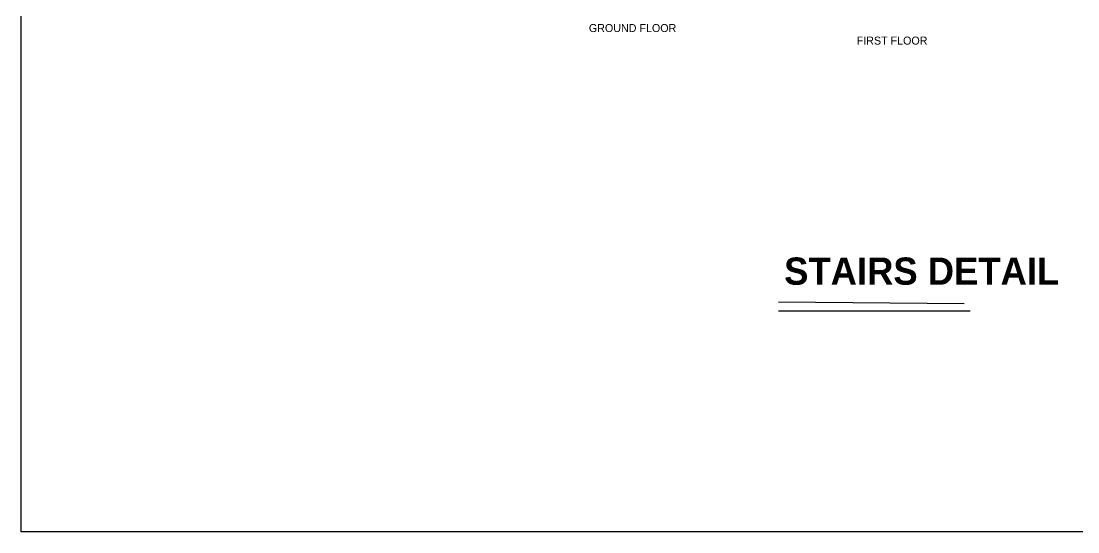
# Model space of a CAD drawing. Header units: inches. Extents: x 22 to 382261, y 22 to 371281.
# Drawn here: x 22242 to 42038, y 42863 to 52428 of the extents above; entities that cross this region are included whole.
import ezdxf

# ---------------------------------------------------------------- set-up
doc = ezdxf.new("R2010")
doc.units = ezdxf.units.IN
doc.header["$MEASUREMENT"] = 0
doc.layers.add('A-AREA-IDEN', color=2, linetype='Continuous', lineweight=9)
doc.layers.add('G-ANNO-TEXT', color=231, linetype='Continuous', lineweight=9)
doc.styles.add('Century Gothic_B', font='GOTHICB.TTF', dxfattribs={"height": 510})
doc.styles.add('Gill Sans MT', font='GIL_____.TTF', dxfattribs={"height": 262.5})

msp = doc.modelspace()

# ---------------------------------------------------------------- linework, layer by layer
for p, q in [((36430.3, 47171), (39911.1, 47137.7)), ((36428.7, 47003.2), (40021.7, 47003.4))]:
    msp.add_line(p, q)
msp.add_lwpolyline([(22242.3, 66898.2), (57189.6, 66898.2), (57189.6, 42863.2), (22242.3, 42863.2)], close=True)

# ---------------------------------------------------------------- texts
at = {"layer": 'A-AREA-IDEN', "char_height": 150, "width": 2862.024, "attachment_point": 1, "style": 'Gill Sans MT'}
for s, insert in [('GROUND FLOOR', (32877.8, 52373.6)), ('FIRST FLOOR', (37894.8, 52138.4))]:
    msp.add_mtext(s, dxfattribs=dict(at, insert=insert))
at = {"layer": 'G-ANNO-TEXT', "color": 7, "insert": (36536.2, 48001.4), "char_height": 510, "width": 8395.272, "attachment_point": 1, "style": 'Century Gothic_B'}
msp.add_mtext('STAIRS DETAIL', dxfattribs=at)

doc.saveas('drawing.dxf')
